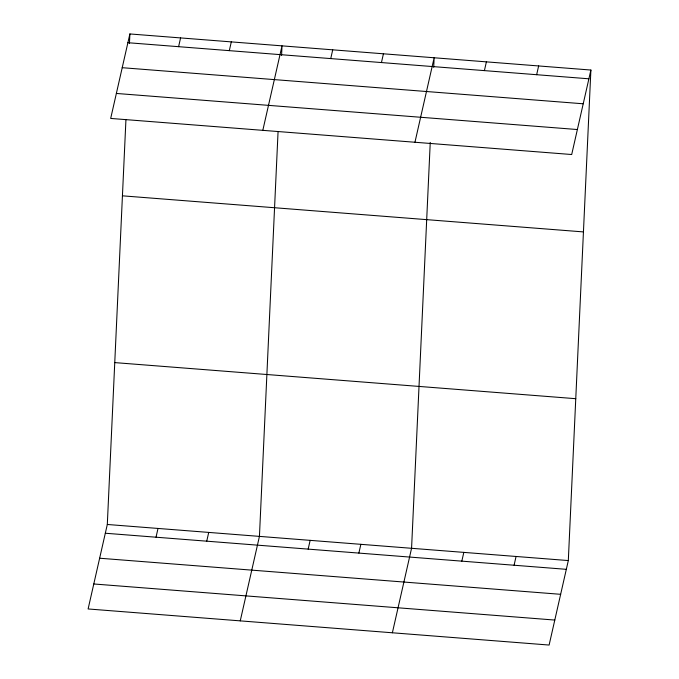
<?xml version="1.0" encoding="UTF-8"?>
<svg xmlns="http://www.w3.org/2000/svg" width="679" height="679" viewBox="0 0 679 679"><rect width="100%" height="100%" fill="white"/><g stroke="black" fill="none" stroke-linecap="round" stroke-linejoin="round"><path stroke-width="1.02" d="M590.891 70.039L571.693 154.523L110.685 118.435L129.884 33.95L590.891 70.039L568.315 560.565L549.116 645.05L88.109 608.961L107.307 524.477L125.938 119.648M129.443 43.473L129.884 33.95M278.067 131.556L259.437 536.385L240.247 620.869M281.573 55.381L282.014 45.858L262.815 130.343M430.248 142.412L411.567 548.293L392.377 632.777M433.711 67.289L434.144 57.766L414.954 142.25M178.602 46.681L180.589 37.922M229.315 50.653L231.301 41.886M156.026 537.208L158.012 528.449M206.739 541.18L208.725 532.412M330.732 58.589L332.727 49.83M381.445 62.561L383.431 53.802M308.156 549.116L310.15 540.357M358.868 553.088L360.863 544.329M484.407 70.616L486.393 61.857M536.648 74.707L538.642 65.948M461.83 561.143L463.816 552.383M514.079 565.234L516.065 556.474M127.89 42.709L588.897 78.798M122.212 67.696L583.219 103.785M116.364 93.447L577.371 129.536M122.432 195.824L583.439 231.912M114.751 362.603L575.767 398.692M107.307 524.477L568.315 560.565M105.313 533.236L566.32 569.325M99.635 558.223L560.65 594.312M93.787 583.974L554.794 620.063"/></g></svg>
